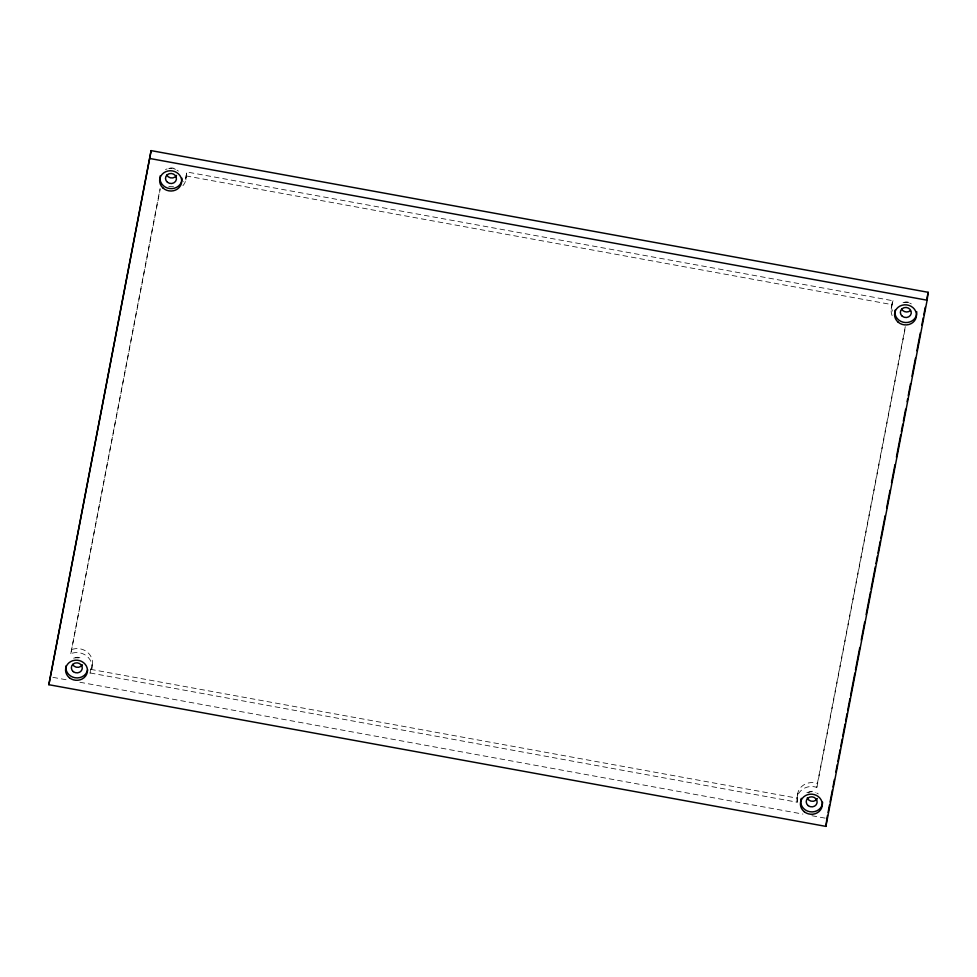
<?xml version="1.0" encoding="UTF-8"?>
<svg xmlns="http://www.w3.org/2000/svg" width="977" height="977" viewBox="0 0 977 977"><rect width="100%" height="100%" fill="white"/><g stroke="black" fill="none" stroke-linecap="round" stroke-linejoin="round"><path stroke-width="0.73" stroke-dasharray="4.88 3.66" d="M905.288 326.636L817.395 783.469A14.96 13.715 7.4 0 0 797.586 797.904L797.159 802.215L90.226 672.982A14.96 13.715 7.4 0 0 88.553 657.777A14.96 13.715 7.4 0 0 72.652 653.051L70.82 653.686L160.081 188.488M90.018 673.287L90.739 669.025A14.96 13.715 7.4 0 0 89.078 653.821A14.96 13.715 7.4 0 0 73.177 649.094L71.333 649.717M91.74 668.952L92.265 664.995M182.931 185.654A14.96 13.715 7.4 0 0 186.119 177.753L186.558 171.952L893.063 300.769L891.745 306.595A14.96 13.715 7.4 0 0 892.844 317.073M185.85 179.89L186.558 171.952M797.159 797.574L797.672 793.605M797.159 802.215L797.073 801.861A14.96 13.715 7.4 0 1 816.735 787.364L817.395 783.469M891.232 308.695L891.745 304.726M70.82 653.686L160.143 189.453M816.882 787.425L905.349 327.6M893.063 300.769L892.257 302.638A14.96 13.715 7.4 0 0 892.416 311.126M186.033 175.909L892.551 304.726M90.531 669.33L797.672 798.258M52.88 677.33L67.877 680.065M79.882 682.251L802.911 814.085M811.911 815.722L826.908 818.457M186.631 173.796A14.96 13.715 7.4 0 1 183.444 181.685M173.479 186.631A14.96 13.715 7.4 0 1 168.801 186.375M808.187 792.97A5.483 5.032 7.4 0 1 815.905 792.506M904.14 302.369A5.483 5.032 7.4 0 1 910.491 303.517M169.302 168.386A5.483 5.032 7.4 0 1 175.64 169.546M75.144 657.741A5.483 5.032 7.4 0 1 80.114 657.924M73.617 658.168A10.967 10.051 7.4 0 1 78.722 657.985M165.504 169.595A11.052 10.124 7.4 0 1 167.067 168.948M168.728 168.532A11.052 10.124 7.4 0 1 172.172 168.447M173.882 168.777A11.052 10.124 7.4 0 1 175.506 169.351M177.032 170.145A11.052 10.124 7.4 0 1 178.4 171.146M903.017 302.699A10.967 10.051 7.4 0 1 908.134 302.687M909.77 303.175A10.967 10.051 7.4 0 1 911.321 303.896M806.855 792.689A10.967 10.051 7.4 0 1 815.233 792.384M816.809 793.055A10.967 10.051 7.4 0 1 818.262 793.935"/><path stroke-width="1.47" d="M48.85 684.706L151.117 150.617L928.15 292.294L927.124 300.208L825.883 826.383L48.85 684.706L151.117 150.617M825.883 826.383L826.737 819.776M826.908 818.457L827.482 815.465M828.069 812.461L829.51 804.963M830.084 801.97L832.392 789.978M832.966 786.973L834.407 779.487M835.848 771.989L837.289 764.49M837.875 761.498L840.171 749.506M840.757 746.501L842.198 739.003M842.772 736.011L845.081 724.018M845.655 721.014L847.096 713.528M847.682 710.523L849.978 698.531M850.564 695.539L854.887 673.055M855.461 670.051L859.784 647.568M861.238 640.069L864.694 622.08M866.135 614.582L870.458 592.099M871.044 589.107L875.368 566.623M875.942 563.619L877.383 556.121M877.957 553.129L880.265 541.136M880.851 538.132L885.174 515.648M886.615 508.15L890.071 490.161M891.512 482.675L894.981 464.686M896.422 457.187L900.745 434.704M901.331 431.7L902.772 424.213M903.346 421.209L905.655 409.216M907.096 401.718L907.67 398.726M908.244 395.722L910.552 383.729M911.993 376.243L915.461 358.254M916.902 350.755L920.358 332.766M921.799 325.268L923.241 317.781M923.827 314.777L925.268 307.279M926.709 299.792L928.15 292.294M150.092 158.543L927.124 300.208M817.358 798.527A5.483 5.032 7.4 0 1 807.234 797.904M910.356 310.637A5.483 5.032 7.4 0 1 901.612 309.05M176.544 175.42A5.483 5.032 7.4 0 1 166.774 175.066M82.386 664.775A5.483 5.032 7.4 0 1 72.616 664.421M87.612 669.831A10.967 10.051 7.4 0 1 74.924 677.733A10.967 10.051 7.4 0 1 66.033 665.887M182.003 178.241A11.052 10.124 7.4 0 1 169.79 188.561A11.052 10.124 7.4 0 1 160.338 175.628M916.719 311.675A10.967 10.051 7.4 0 1 905.227 322.532A10.967 10.051 7.4 0 1 895.115 310.149M822.622 802.239A10.967 10.051 7.4 0 1 809.762 811.716A10.967 10.051 7.4 0 1 801.299 798.343M69.477 677.806A10.967 10.051 7.4 0 0 87.307 672.2A10.967 10.051 7.4 0 0 72.762 660.696A10.967 10.051 7.4 0 0 69.477 677.806M162.841 187.865A11.052 10.124 7.4 0 0 181.319 183.761A11.052 10.124 7.4 0 0 167.861 171.024A11.052 10.124 7.4 0 0 162.841 187.865M898.168 322.178A10.967 10.051 7.4 0 0 916.231 317.195A10.967 10.051 7.4 0 0 902.15 305.215A10.967 10.051 7.4 0 0 898.168 322.178M804.315 811.777A10.967 10.051 7.4 0 0 822.145 806.184A10.967 10.051 7.4 0 0 807.613 794.68A10.967 10.051 7.4 0 0 804.315 811.777M808.15 805.622A5.483 5.032 7.4 0 0 817.065 802.825A5.483 5.032 7.4 0 0 809.786 797.073A5.483 5.032 7.4 0 0 808.15 805.622M902.296 316.267A5.483 5.032 7.4 0 0 911.223 313.47A5.483 5.032 7.4 0 0 903.945 307.718A5.483 5.032 7.4 0 0 902.296 316.267M167.458 182.296A5.483 5.032 7.4 0 0 176.373 179.487A5.483 5.032 7.4 0 0 169.106 173.735A5.483 5.032 7.4 0 0 167.458 182.296M73.299 671.639A5.483 5.032 7.4 0 0 82.215 668.842A5.483 5.032 7.4 0 0 74.948 663.09A5.483 5.032 7.4 0 0 73.299 671.639"/></g></svg>
